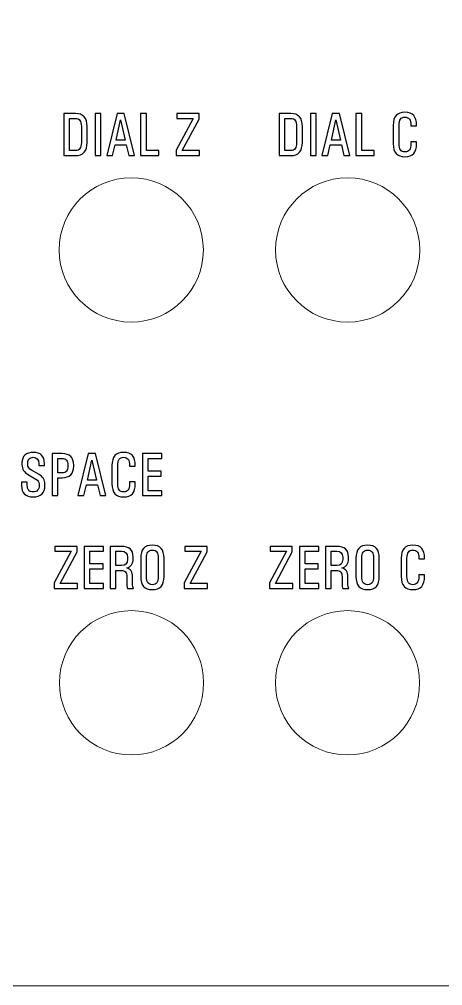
# Model space of a CAD drawing. Header units: centimetres. Extents: x -13.8 to 12.2, y -7.5 to 12.7.
# Drawn here: x 3.47 to 6.41, y -7.5 to -0.8 of the extents above; entities that cross this region are included whole.
import ezdxf

# ---------------------------------------------------------------- set-up
doc = ezdxf.new("R2010")
doc.units = ezdxf.units.CM
doc.header["$MEASUREMENT"] = 0
doc.layers.add('Layer 1', color=7, linetype='Continuous')

msp = doc.modelspace()

# ---------------------------------------------------------------- linework, layer by layer
at = {"layer": 'Layer 1', "lineweight": 9}
for centre in [(4.24867, -2.40133), (5.74981, -2.40133), (4.25032, -5.40107), (5.74892, -5.40107)]:
    msp.add_ellipse(centre, major_axis=(0, 0.5), ratio=1, dxfattribs=at)
msp.add_open_spline([(-13.50318, 7.7), (-13.50318, 7.7), (11.80318, 7.7), (11.80318, 7.7), (11.80318, 7.7), (11.99393, 7.7), (12.15, 7.54394), (12.15, 7.35318), (12.15, 7.35318), (12.15, 7.35318), (12.15, -7.15318), (12.15, -7.15318), (12.15, -7.15318), (12.15, -7.34394), (11.99393, -7.5), (11.80318, -7.5), (11.80318, -7.5), (11.80318, -7.5), (-13.50318, -7.5), (-13.50318, -7.5), (-13.50318, -7.5), (-13.69394, -7.5), (-13.85, -7.34394), (-13.85, -7.15318), (-13.85, -7.15318), (-13.85, -7.15318), (-13.85, 7.35318), (-13.85, 7.35318), (-13.85, 7.35318), (-13.85, 7.54394), (-13.69394, 7.7), (-13.50318, 7.7)], degree=3, knots=[0, 0, 0, 0, 0.1111111, 0.1111111, 0.1111111, 0.1111111, 0.2222222, 0.2222222, 0.2222222, 0.2222222, 0.3333333, 0.3333333, 0.3333333, 0.3333333, 0.4444444, 0.4444444, 0.4444444, 0.4444444, 0.5555556, 0.5555556, 0.5555556, 0.5555556, 0.6666667, 0.6666667, 0.6666667, 0.6666667, 0.7777778, 0.7777778, 0.7777778, 0.7777778, 1, 1, 1, 1], dxfattribs=at)
at = {"layer": 'Layer 1', "color": 1}
for points, knots in [([(3.86136, -1.45571), (3.88874, -1.45571), (3.90906, -1.46319), (3.92232, -1.478), (3.92232, -1.478), (3.93552, -1.49289), (3.94215, -1.51568), (3.94215, -1.54623), (3.94215, -1.54623), (3.94215, -1.54623), (3.94215, -1.65644), (3.94215, -1.65644), (3.94215, -1.65644), (3.94215, -1.68699), (3.93552, -1.70978), (3.92232, -1.72466), (3.92232, -1.72466), (3.90906, -1.73955), (3.88874, -1.74696), (3.86136, -1.74696), (3.86136, -1.74696), (3.86136, -1.74696), (3.7803, -1.74696), (3.7803, -1.74696), (3.7803, -1.74696), (3.7803, -1.74696), (3.7803, -1.45571), (3.7803, -1.45571), (3.7803, -1.45571), (3.7803, -1.45571), (3.86136, -1.45571), (3.86136, -1.45571)], [0, 0, 0, 0, 0.1111111, 0.1111111, 0.1111111, 0.1111111, 0.2222222, 0.2222222, 0.2222222, 0.2222222, 0.3333333, 0.3333333, 0.3333333, 0.3333333, 0.4444444, 0.4444444, 0.4444444, 0.4444444, 0.5555556, 0.5555556, 0.5555556, 0.5555556, 0.6666667, 0.6666667, 0.6666667, 0.6666667, 0.7777778, 0.7777778, 0.7777778, 0.7777778, 1, 1, 1, 1]), ([(3.99838, -1.74696), (3.99838, -1.74696), (3.99838, -1.45571), (3.99838, -1.45571), (3.99838, -1.45571), (3.99838, -1.45571), (4.03825, -1.45571), (4.03825, -1.45571), (4.03825, -1.45571), (4.03825, -1.45571), (4.03825, -1.74696), (4.03825, -1.74696), (4.03825, -1.74696), (4.03825, -1.74696), (3.99838, -1.74696), (3.99838, -1.74696)], [0, 0, 0, 0, 0.2, 0.2, 0.2, 0.2, 0.4, 0.4, 0.4, 0.4, 0.6, 0.6, 0.6, 0.6, 1, 1, 1, 1]), ([(4.07797, -1.74696), (4.07797, -1.74696), (4.14965, -1.45571), (4.14965, -1.45571), (4.14965, -1.45571), (4.14965, -1.45571), (4.20031, -1.45571), (4.20031, -1.45571), (4.20031, -1.45571), (4.20031, -1.45571), (4.27185, -1.74696), (4.27185, -1.74696), (4.27185, -1.74696), (4.27185, -1.74696), (4.23093, -1.74696), (4.23093, -1.74696), (4.23093, -1.74696), (4.23093, -1.74696), (4.21393, -1.67295), (4.21393, -1.67295), (4.21393, -1.67295), (4.21393, -1.67295), (4.13604, -1.67295), (4.13604, -1.67295), (4.13604, -1.67295), (4.13604, -1.67295), (4.1191, -1.74696), (4.1191, -1.74696), (4.1191, -1.74696), (4.1191, -1.74696), (4.07797, -1.74696), (4.07797, -1.74696)], [0, 0, 0, 0, 0.1111111, 0.1111111, 0.1111111, 0.1111111, 0.2222222, 0.2222222, 0.2222222, 0.2222222, 0.3333333, 0.3333333, 0.3333333, 0.3333333, 0.4444444, 0.4444444, 0.4444444, 0.4444444, 0.5555556, 0.5555556, 0.5555556, 0.5555556, 0.6666667, 0.6666667, 0.6666667, 0.6666667, 0.7777778, 0.7777778, 0.7777778, 0.7777778, 1, 1, 1, 1]), ([(4.31377, -1.74696), (4.31377, -1.74696), (4.31377, -1.45571), (4.31377, -1.45571), (4.31377, -1.45571), (4.31377, -1.45571), (4.3537, -1.45571), (4.3537, -1.45571), (4.3537, -1.45571), (4.3537, -1.45571), (4.3537, -1.71309), (4.3537, -1.71309), (4.3537, -1.71309), (4.3537, -1.71309), (4.44091, -1.71309), (4.44091, -1.71309), (4.44091, -1.71309), (4.44091, -1.71309), (4.44091, -1.74696), (4.44091, -1.74696), (4.44091, -1.74696), (4.44091, -1.74696), (4.31377, -1.74696), (4.31377, -1.74696)], [0, 0, 0, 0, 0.1428571, 0.1428571, 0.1428571, 0.1428571, 0.2857143, 0.2857143, 0.2857143, 0.2857143, 0.4285714, 0.4285714, 0.4285714, 0.4285714, 0.5714286, 0.5714286, 0.5714286, 0.5714286, 0.7142857, 0.7142857, 0.7142857, 0.7142857, 1, 1, 1, 1]), ([(4.56078, -1.74696), (4.56078, -1.74696), (4.56078, -1.70893), (4.56078, -1.70893), (4.56078, -1.70893), (4.56078, -1.70893), (4.67762, -1.48965), (4.67762, -1.48965), (4.67762, -1.48965), (4.67762, -1.48965), (4.56495, -1.48965), (4.56495, -1.48965), (4.56495, -1.48965), (4.56495, -1.48965), (4.56495, -1.45571), (4.56495, -1.45571), (4.56495, -1.45571), (4.56495, -1.45571), (4.71876, -1.45571), (4.71876, -1.45571), (4.71876, -1.45571), (4.71876, -1.45571), (4.71876, -1.49374), (4.71876, -1.49374), (4.71876, -1.49374), (4.71876, -1.49374), (4.60192, -1.71309), (4.60192, -1.71309), (4.60192, -1.71309), (4.60192, -1.71309), (4.72285, -1.71309), (4.72285, -1.71309), (4.72285, -1.71309), (4.72285, -1.71309), (4.72285, -1.74696), (4.72285, -1.74696), (4.72285, -1.74696), (4.72285, -1.74696), (4.56078, -1.74696), (4.56078, -1.74696)], [0, 0, 0, 0, 0.0909091, 0.0909091, 0.0909091, 0.0909091, 0.1818182, 0.1818182, 0.1818182, 0.1818182, 0.2727273, 0.2727273, 0.2727273, 0.2727273, 0.3636364, 0.3636364, 0.3636364, 0.3636364, 0.4545455, 0.4545455, 0.4545455, 0.4545455, 0.5454545, 0.5454545, 0.5454545, 0.5454545, 0.6363636, 0.6363636, 0.6363636, 0.6363636, 0.7272727, 0.7272727, 0.7272727, 0.7272727, 0.8181818, 0.8181818, 0.8181818, 0.8181818, 1, 1, 1, 1]), ([(5.35463, -1.45571), (5.38201, -1.45571), (5.40233, -1.46319), (5.41559, -1.478), (5.41559, -1.478), (5.42879, -1.49289), (5.43542, -1.51568), (5.43542, -1.54623), (5.43542, -1.54623), (5.43542, -1.54623), (5.43542, -1.65644), (5.43542, -1.65644), (5.43542, -1.65644), (5.43542, -1.68699), (5.42879, -1.70978), (5.41559, -1.72466), (5.41559, -1.72466), (5.40233, -1.73955), (5.38201, -1.74696), (5.35463, -1.74696), (5.35463, -1.74696), (5.35463, -1.74696), (5.27357, -1.74696), (5.27357, -1.74696), (5.27357, -1.74696), (5.27357, -1.74696), (5.27357, -1.45571), (5.27357, -1.45571), (5.27357, -1.45571), (5.27357, -1.45571), (5.35463, -1.45571), (5.35463, -1.45571)], [0, 0, 0, 0, 0.1111111, 0.1111111, 0.1111111, 0.1111111, 0.2222222, 0.2222222, 0.2222222, 0.2222222, 0.3333333, 0.3333333, 0.3333333, 0.3333333, 0.4444444, 0.4444444, 0.4444444, 0.4444444, 0.5555556, 0.5555556, 0.5555556, 0.5555556, 0.6666667, 0.6666667, 0.6666667, 0.6666667, 0.7777778, 0.7777778, 0.7777778, 0.7777778, 1, 1, 1, 1]), ([(5.49165, -1.74696), (5.49165, -1.74696), (5.49165, -1.45571), (5.49165, -1.45571), (5.49165, -1.45571), (5.49165, -1.45571), (5.53152, -1.45571), (5.53152, -1.45571), (5.53152, -1.45571), (5.53152, -1.45571), (5.53152, -1.74696), (5.53152, -1.74696), (5.53152, -1.74696), (5.53152, -1.74696), (5.49165, -1.74696), (5.49165, -1.74696)], [0, 0, 0, 0, 0.2, 0.2, 0.2, 0.2, 0.4, 0.4, 0.4, 0.4, 0.6, 0.6, 0.6, 0.6, 1, 1, 1, 1]), ([(5.57124, -1.74696), (5.57124, -1.74696), (5.64292, -1.45571), (5.64292, -1.45571), (5.64292, -1.45571), (5.64292, -1.45571), (5.69358, -1.45571), (5.69358, -1.45571), (5.69358, -1.45571), (5.69358, -1.45571), (5.76512, -1.74696), (5.76512, -1.74696), (5.76512, -1.74696), (5.76512, -1.74696), (5.7242, -1.74696), (5.7242, -1.74696), (5.7242, -1.74696), (5.7242, -1.74696), (5.7072, -1.67295), (5.7072, -1.67295), (5.7072, -1.67295), (5.7072, -1.67295), (5.62931, -1.67295), (5.62931, -1.67295), (5.62931, -1.67295), (5.62931, -1.67295), (5.61237, -1.74696), (5.61237, -1.74696), (5.61237, -1.74696), (5.61237, -1.74696), (5.57124, -1.74696), (5.57124, -1.74696)], [0, 0, 0, 0, 0.1111111, 0.1111111, 0.1111111, 0.1111111, 0.2222222, 0.2222222, 0.2222222, 0.2222222, 0.3333333, 0.3333333, 0.3333333, 0.3333333, 0.4444444, 0.4444444, 0.4444444, 0.4444444, 0.5555556, 0.5555556, 0.5555556, 0.5555556, 0.6666667, 0.6666667, 0.6666667, 0.6666667, 0.7777778, 0.7777778, 0.7777778, 0.7777778, 1, 1, 1, 1]), ([(5.80704, -1.74696), (5.80704, -1.74696), (5.80704, -1.45571), (5.80704, -1.45571), (5.80704, -1.45571), (5.80704, -1.45571), (5.84697, -1.45571), (5.84697, -1.45571), (5.84697, -1.45571), (5.84697, -1.45571), (5.84697, -1.71309), (5.84697, -1.71309), (5.84697, -1.71309), (5.84697, -1.71309), (5.93418, -1.71309), (5.93418, -1.71309), (5.93418, -1.71309), (5.93418, -1.71309), (5.93418, -1.74696), (5.93418, -1.74696), (5.93418, -1.74696), (5.93418, -1.74696), (5.80704, -1.74696), (5.80704, -1.74696)], [0, 0, 0, 0, 0.1428571, 0.1428571, 0.1428571, 0.1428571, 0.2857143, 0.2857143, 0.2857143, 0.2857143, 0.4285714, 0.4285714, 0.4285714, 0.4285714, 0.5714286, 0.5714286, 0.5714286, 0.5714286, 0.7142857, 0.7142857, 0.7142857, 0.7142857, 1, 1, 1, 1]), ([(6.1469, -1.48111), (6.13279, -1.48111), (6.12242, -1.48577), (6.11579, -1.49501), (6.11579, -1.49501), (6.10909, -1.50425), (6.10577, -1.5185), (6.10577, -1.53776), (6.10577, -1.53776), (6.10577, -1.53776), (6.10577, -1.6649), (6.10577, -1.6649), (6.10577, -1.6649), (6.10577, -1.68417), (6.10909, -1.69849), (6.11579, -1.70766), (6.11579, -1.70766), (6.12242, -1.7169), (6.13279, -1.72156), (6.1469, -1.72156), (6.1469, -1.72156), (6.1608, -1.72156), (6.1711, -1.7169), (6.17781, -1.70766), (6.17781, -1.70766), (6.18444, -1.69849), (6.18783, -1.68417), (6.18783, -1.6649), (6.18783, -1.6649), (6.18783, -1.6649), (6.18783, -1.65206), (6.18783, -1.65206), (6.18783, -1.65206), (6.18783, -1.65206), (6.22769, -1.65206), (6.22769, -1.65206), (6.22769, -1.65206), (6.22769, -1.65206), (6.22769, -1.6649), (6.22769, -1.6649), (6.22769, -1.6649), (6.22769, -1.69545), (6.22106, -1.71824), (6.20786, -1.73313), (6.20786, -1.73313), (6.1946, -1.74802), (6.17428, -1.75543), (6.1469, -1.75543), (6.1469, -1.75543), (6.11932, -1.75543), (6.09893, -1.74802), (6.08573, -1.7332), (6.08573, -1.7332), (6.07247, -1.71839), (6.06584, -1.6956), (6.06584, -1.6649), (6.06584, -1.6649), (6.06584, -1.6649), (6.06584, -1.53776), (6.06584, -1.53776), (6.06584, -1.53776), (6.06584, -1.50707), (6.07247, -1.48428), (6.08573, -1.46947), (6.08573, -1.46947), (6.09893, -1.45465), (6.11932, -1.44724), (6.1469, -1.44724), (6.1469, -1.44724), (6.17428, -1.44724), (6.1946, -1.45465), (6.20786, -1.46954), (6.20786, -1.46954), (6.22106, -1.48442), (6.22769, -1.50721), (6.22769, -1.53776), (6.22769, -1.53776), (6.22769, -1.53776), (6.22769, -1.54193), (6.22769, -1.54193), (6.22769, -1.54193), (6.22769, -1.54193), (6.18783, -1.54193), (6.18783, -1.54193), (6.18783, -1.54193), (6.18783, -1.54193), (6.18783, -1.53776), (6.18783, -1.53776), (6.18783, -1.53776), (6.18783, -1.5185), (6.18451, -1.50425), (6.17788, -1.49501), (6.17788, -1.49501), (6.17125, -1.48577), (6.16094, -1.48111), (6.1469, -1.48111)], [0, 0, 0, 0, 0.04, 0.04, 0.04, 0.04, 0.08, 0.08, 0.08, 0.08, 0.12, 0.12, 0.12, 0.12, 0.16, 0.16, 0.16, 0.16, 0.2, 0.2, 0.2, 0.2, 0.24, 0.24, 0.24, 0.24, 0.28, 0.28, 0.28, 0.28, 0.32, 0.32, 0.32, 0.32, 0.36, 0.36, 0.36, 0.36, 0.4, 0.4, 0.4, 0.4, 0.44, 0.44, 0.44, 0.44, 0.48, 0.48, 0.48, 0.48, 0.52, 0.52, 0.52, 0.52, 0.56, 0.56, 0.56, 0.56, 0.6, 0.6, 0.6, 0.6, 0.64, 0.64, 0.64, 0.64, 0.68, 0.68, 0.68, 0.68, 0.72, 0.72, 0.72, 0.72, 0.76, 0.76, 0.76, 0.76, 0.8, 0.8, 0.8, 0.8, 0.84, 0.84, 0.84, 0.84, 0.88, 0.88, 0.88, 0.88, 0.92, 0.92, 0.92, 0.92, 1, 1, 1, 1]), ([(3.86136, -1.48965), (3.86136, -1.48965), (3.82023, -1.48965), (3.82023, -1.48965), (3.82023, -1.48965), (3.82023, -1.48965), (3.82023, -1.71309), (3.82023, -1.71309), (3.82023, -1.71309), (3.82023, -1.71309), (3.86136, -1.71309), (3.86136, -1.71309), (3.86136, -1.71309), (3.87526, -1.71309), (3.88556, -1.70844), (3.89227, -1.69919), (3.89227, -1.69919), (3.8989, -1.68995), (3.90229, -1.6757), (3.90229, -1.65644), (3.90229, -1.65644), (3.90229, -1.65644), (3.90229, -1.54623), (3.90229, -1.54623), (3.90229, -1.54623), (3.90229, -1.52697), (3.89897, -1.51272), (3.89234, -1.50347), (3.89234, -1.50347), (3.88571, -1.49423), (3.8754, -1.48965), (3.86136, -1.48965)], [0, 0, 0, 0, 0.1111111, 0.1111111, 0.1111111, 0.1111111, 0.2222222, 0.2222222, 0.2222222, 0.2222222, 0.3333333, 0.3333333, 0.3333333, 0.3333333, 0.4444444, 0.4444444, 0.4444444, 0.4444444, 0.5555556, 0.5555556, 0.5555556, 0.5555556, 0.6666667, 0.6666667, 0.6666667, 0.6666667, 0.7777778, 0.7777778, 0.7777778, 0.7777778, 1, 1, 1, 1]), ([(4.14366, -1.6395), (4.14366, -1.6395), (4.20631, -1.6395), (4.20631, -1.6395), (4.20631, -1.6395), (4.20631, -1.6395), (4.17491, -1.50016), (4.17491, -1.50016), (4.17491, -1.50016), (4.17491, -1.50016), (4.14366, -1.6395), (4.14366, -1.6395)], [0, 0, 0, 0, 0.25, 0.25, 0.25, 0.25, 0.5, 0.5, 0.5, 0.5, 1, 1, 1, 1]), ([(5.35463, -1.48965), (5.35463, -1.48965), (5.3135, -1.48965), (5.3135, -1.48965), (5.3135, -1.48965), (5.3135, -1.48965), (5.3135, -1.71309), (5.3135, -1.71309), (5.3135, -1.71309), (5.3135, -1.71309), (5.35463, -1.71309), (5.35463, -1.71309), (5.35463, -1.71309), (5.36853, -1.71309), (5.37883, -1.70844), (5.38554, -1.69919), (5.38554, -1.69919), (5.39217, -1.68995), (5.39556, -1.6757), (5.39556, -1.65644), (5.39556, -1.65644), (5.39556, -1.65644), (5.39556, -1.54623), (5.39556, -1.54623), (5.39556, -1.54623), (5.39556, -1.52697), (5.39224, -1.51272), (5.38561, -1.50347), (5.38561, -1.50347), (5.37898, -1.49423), (5.36867, -1.48965), (5.35463, -1.48965)], [0, 0, 0, 0, 0.1111111, 0.1111111, 0.1111111, 0.1111111, 0.2222222, 0.2222222, 0.2222222, 0.2222222, 0.3333333, 0.3333333, 0.3333333, 0.3333333, 0.4444444, 0.4444444, 0.4444444, 0.4444444, 0.5555556, 0.5555556, 0.5555556, 0.5555556, 0.6666667, 0.6666667, 0.6666667, 0.6666667, 0.7777778, 0.7777778, 0.7777778, 0.7777778, 1, 1, 1, 1]), ([(5.63693, -1.6395), (5.63693, -1.6395), (5.69958, -1.6395), (5.69958, -1.6395), (5.69958, -1.6395), (5.69958, -1.6395), (5.66818, -1.50016), (5.66818, -1.50016), (5.66818, -1.50016), (5.66818, -1.50016), (5.63693, -1.6395), (5.63693, -1.6395)], [0, 0, 0, 0, 0.25, 0.25, 0.25, 0.25, 0.5, 0.5, 0.5, 0.5, 1, 1, 1, 1]), ([(3.56838, -3.80434), (3.62038, -3.80434), (3.64634, -3.82981), (3.64634, -3.88082), (3.64634, -3.88082), (3.64634, -3.88082), (3.64634, -3.89613), (3.64634, -3.89613), (3.64634, -3.89613), (3.64634, -3.89613), (3.60641, -3.89613), (3.60641, -3.89613), (3.60641, -3.89613), (3.60641, -3.89613), (3.60641, -3.88082), (3.60641, -3.88082), (3.60641, -3.88082), (3.60641, -3.85246), (3.59378, -3.83821), (3.56838, -3.83821), (3.56838, -3.83821), (3.55681, -3.83821), (3.54757, -3.84167), (3.54072, -3.84858), (3.54072, -3.84858), (3.53381, -3.85549), (3.53035, -3.86481), (3.53035, -3.87666), (3.53035, -3.87666), (3.53035, -3.87666), (3.53035, -3.88802), (3.53035, -3.88802), (3.53035, -3.88802), (3.53035, -3.90432), (3.5391, -3.91744), (3.5566, -3.92753), (3.5566, -3.92753), (3.5566, -3.92753), (3.60937, -3.95752), (3.60937, -3.95752), (3.60937, -3.95752), (3.62214, -3.96478), (3.63202, -3.97403), (3.63886, -3.9851), (3.63886, -3.9851), (3.64578, -3.99618), (3.64924, -4.00846), (3.64924, -4.022), (3.64924, -4.022), (3.64924, -4.022), (3.64924, -4.03294), (3.64924, -4.03294), (3.64924, -4.03294), (3.64924, -4.086), (3.62228, -4.11253), (3.56838, -4.11253), (3.56838, -4.11253), (3.51441, -4.11253), (3.48738, -4.086), (3.48738, -4.03294), (3.48738, -4.03294), (3.48738, -4.03294), (3.48738, -4.01001), (3.48738, -4.01001), (3.48738, -4.01001), (3.48738, -4.01001), (3.52725, -4.01001), (3.52725, -4.01001), (3.52725, -4.01001), (3.52725, -4.01001), (3.52725, -4.03294), (3.52725, -4.03294), (3.52725, -4.03294), (3.52725, -4.04783), (3.53077, -4.05919), (3.53783, -4.06695), (3.53783, -4.06695), (3.54481, -4.07471), (3.55504, -4.07866), (3.56838, -4.07866), (3.56838, -4.07866), (3.58179, -4.07866), (3.59195, -4.07471), (3.59893, -4.06695), (3.59893, -4.06695), (3.60584, -4.05919), (3.60937, -4.04783), (3.60937, -4.03294), (3.60937, -4.03294), (3.60937, -4.03294), (3.60937, -4.022), (3.60937, -4.022), (3.60937, -4.022), (3.60937, -4.00825), (3.60203, -3.99717), (3.58743, -3.98891), (3.58743, -3.98891), (3.58743, -3.98891), (3.53677, -3.9602), (3.53677, -3.9602), (3.53677, -3.9602), (3.52054, -3.95096), (3.50876, -3.94065), (3.50142, -3.92915), (3.50142, -3.92915), (3.49416, -3.91772), (3.49049, -3.90404), (3.49049, -3.88802), (3.49049, -3.88802), (3.49049, -3.88802), (3.49049, -3.87666), (3.49049, -3.87666), (3.49049, -3.87666), (3.49049, -3.8538), (3.49733, -3.83602), (3.51102, -3.82332), (3.51102, -3.82332), (3.52478, -3.81069), (3.5439, -3.80434), (3.56838, -3.80434)], [0, 0, 0, 0, 0.0322581, 0.0322581, 0.0322581, 0.0322581, 0.0645161, 0.0645161, 0.0645161, 0.0645161, 0.0967742, 0.0967742, 0.0967742, 0.0967742, 0.1290323, 0.1290323, 0.1290323, 0.1290323, 0.1612903, 0.1612903, 0.1612903, 0.1612903, 0.1935484, 0.1935484, 0.1935484, 0.1935484, 0.2258065, 0.2258065, 0.2258065, 0.2258065, 0.2580645, 0.2580645, 0.2580645, 0.2580645, 0.2903226, 0.2903226, 0.2903226, 0.2903226, 0.3225806, 0.3225806, 0.3225806, 0.3225806, 0.3548387, 0.3548387, 0.3548387, 0.3548387, 0.3870968, 0.3870968, 0.3870968, 0.3870968, 0.4193548, 0.4193548, 0.4193548, 0.4193548, 0.4516129, 0.4516129, 0.4516129, 0.4516129, 0.483871, 0.483871, 0.483871, 0.483871, 0.516129, 0.516129, 0.516129, 0.516129, 0.5483871, 0.5483871, 0.5483871, 0.5483871, 0.5806452, 0.5806452, 0.5806452, 0.5806452, 0.6129032, 0.6129032, 0.6129032, 0.6129032, 0.6451613, 0.6451613, 0.6451613, 0.6451613, 0.6774194, 0.6774194, 0.6774194, 0.6774194, 0.7096774, 0.7096774, 0.7096774, 0.7096774, 0.7419355, 0.7419355, 0.7419355, 0.7419355, 0.7741935, 0.7741935, 0.7741935, 0.7741935, 0.8064516, 0.8064516, 0.8064516, 0.8064516, 0.8387097, 0.8387097, 0.8387097, 0.8387097, 0.8709677, 0.8709677, 0.8709677, 0.8709677, 0.9032258, 0.9032258, 0.9032258, 0.9032258, 0.9354839, 0.9354839, 0.9354839, 0.9354839, 1, 1, 1, 1]), ([(3.69905, -4.10406), (3.69905, -4.10406), (3.69905, -3.81281), (3.69905, -3.81281), (3.69905, -3.81281), (3.69905, -3.81281), (3.76854, -3.81281), (3.76854, -3.81281), (3.76854, -3.81281), (3.82238, -3.81281), (3.84933, -3.8392), (3.84933, -3.89197), (3.84933, -3.89197), (3.84933, -3.89197), (3.84933, -3.90044), (3.84933, -3.90044), (3.84933, -3.90044), (3.84933, -3.95321), (3.82238, -3.9796), (3.76854, -3.9796), (3.76854, -3.9796), (3.76854, -3.9796), (3.73898, -3.9796), (3.73898, -3.9796), (3.73898, -3.9796), (3.73898, -3.9796), (3.73898, -4.10406), (3.73898, -4.10406), (3.73898, -4.10406), (3.73898, -4.10406), (3.69905, -4.10406), (3.69905, -4.10406)], [0, 0, 0, 0, 0.1111111, 0.1111111, 0.1111111, 0.1111111, 0.2222222, 0.2222222, 0.2222222, 0.2222222, 0.3333333, 0.3333333, 0.3333333, 0.3333333, 0.4444444, 0.4444444, 0.4444444, 0.4444444, 0.5555556, 0.5555556, 0.5555556, 0.5555556, 0.6666667, 0.6666667, 0.6666667, 0.6666667, 0.7777778, 0.7777778, 0.7777778, 0.7777778, 1, 1, 1, 1]), ([(3.87889, -4.10406), (3.87889, -4.10406), (3.95057, -3.81281), (3.95057, -3.81281), (3.95057, -3.81281), (3.95057, -3.81281), (4.00123, -3.81281), (4.00123, -3.81281), (4.00123, -3.81281), (4.00123, -3.81281), (4.07277, -4.10406), (4.07277, -4.10406), (4.07277, -4.10406), (4.07277, -4.10406), (4.03185, -4.10406), (4.03185, -4.10406), (4.03185, -4.10406), (4.03185, -4.10406), (4.01485, -4.03005), (4.01485, -4.03005), (4.01485, -4.03005), (4.01485, -4.03005), (3.93696, -4.03005), (3.93696, -4.03005), (3.93696, -4.03005), (3.93696, -4.03005), (3.92002, -4.10406), (3.92002, -4.10406), (3.92002, -4.10406), (3.92002, -4.10406), (3.87889, -4.10406), (3.87889, -4.10406)], [0, 0, 0, 0, 0.1111111, 0.1111111, 0.1111111, 0.1111111, 0.2222222, 0.2222222, 0.2222222, 0.2222222, 0.3333333, 0.3333333, 0.3333333, 0.3333333, 0.4444444, 0.4444444, 0.4444444, 0.4444444, 0.5555556, 0.5555556, 0.5555556, 0.5555556, 0.6666667, 0.6666667, 0.6666667, 0.6666667, 0.7777778, 0.7777778, 0.7777778, 0.7777778, 1, 1, 1, 1]), ([(4.19575, -3.83821), (4.18164, -3.83821), (4.17127, -3.84287), (4.16464, -3.85211), (4.16464, -3.85211), (4.15794, -3.86135), (4.15462, -3.8756), (4.15462, -3.89486), (4.15462, -3.89486), (4.15462, -3.89486), (4.15462, -4.022), (4.15462, -4.022), (4.15462, -4.022), (4.15462, -4.04127), (4.15794, -4.05559), (4.16464, -4.06476), (4.16464, -4.06476), (4.17127, -4.074), (4.18164, -4.07866), (4.19575, -4.07866), (4.19575, -4.07866), (4.20965, -4.07866), (4.21995, -4.074), (4.22666, -4.06476), (4.22666, -4.06476), (4.23329, -4.05559), (4.23668, -4.04127), (4.23668, -4.022), (4.23668, -4.022), (4.23668, -4.022), (4.23668, -4.00916), (4.23668, -4.00916), (4.23668, -4.00916), (4.23668, -4.00916), (4.27654, -4.00916), (4.27654, -4.00916), (4.27654, -4.00916), (4.27654, -4.00916), (4.27654, -4.022), (4.27654, -4.022), (4.27654, -4.022), (4.27654, -4.05255), (4.26991, -4.07534), (4.25671, -4.09023), (4.25671, -4.09023), (4.24345, -4.10512), (4.22313, -4.11253), (4.19575, -4.11253), (4.19575, -4.11253), (4.16817, -4.11253), (4.14778, -4.10512), (4.13458, -4.0903), (4.13458, -4.0903), (4.12132, -4.07549), (4.11469, -4.0527), (4.11469, -4.022), (4.11469, -4.022), (4.11469, -4.022), (4.11469, -3.89486), (4.11469, -3.89486), (4.11469, -3.89486), (4.11469, -3.86417), (4.12132, -3.84138), (4.13458, -3.82657), (4.13458, -3.82657), (4.14778, -3.81175), (4.16817, -3.80434), (4.19575, -3.80434), (4.19575, -3.80434), (4.22313, -3.80434), (4.24345, -3.81175), (4.25671, -3.82664), (4.25671, -3.82664), (4.26991, -3.84152), (4.27654, -3.86431), (4.27654, -3.89486), (4.27654, -3.89486), (4.27654, -3.89486), (4.27654, -3.89903), (4.27654, -3.89903), (4.27654, -3.89903), (4.27654, -3.89903), (4.23668, -3.89903), (4.23668, -3.89903), (4.23668, -3.89903), (4.23668, -3.89903), (4.23668, -3.89486), (4.23668, -3.89486), (4.23668, -3.89486), (4.23668, -3.8756), (4.23336, -3.86135), (4.22673, -3.85211), (4.22673, -3.85211), (4.2201, -3.84287), (4.20979, -3.83821), (4.19575, -3.83821)], [0, 0, 0, 0, 0.04, 0.04, 0.04, 0.04, 0.08, 0.08, 0.08, 0.08, 0.12, 0.12, 0.12, 0.12, 0.16, 0.16, 0.16, 0.16, 0.2, 0.2, 0.2, 0.2, 0.24, 0.24, 0.24, 0.24, 0.28, 0.28, 0.28, 0.28, 0.32, 0.32, 0.32, 0.32, 0.36, 0.36, 0.36, 0.36, 0.4, 0.4, 0.4, 0.4, 0.44, 0.44, 0.44, 0.44, 0.48, 0.48, 0.48, 0.48, 0.52, 0.52, 0.52, 0.52, 0.56, 0.56, 0.56, 0.56, 0.6, 0.6, 0.6, 0.6, 0.64, 0.64, 0.64, 0.64, 0.68, 0.68, 0.68, 0.68, 0.72, 0.72, 0.72, 0.72, 0.76, 0.76, 0.76, 0.76, 0.8, 0.8, 0.8, 0.8, 0.84, 0.84, 0.84, 0.84, 0.88, 0.88, 0.88, 0.88, 0.92, 0.92, 0.92, 0.92, 1, 1, 1, 1]), ([(4.32636, -4.10406), (4.32636, -4.10406), (4.32636, -3.81281), (4.32636, -3.81281), (4.32636, -3.81281), (4.32636, -3.81281), (4.46112, -3.81281), (4.46112, -3.81281), (4.46112, -3.81281), (4.46112, -3.81281), (4.46112, -3.84675), (4.46112, -3.84675), (4.46112, -3.84675), (4.46112, -3.84675), (4.36629, -3.84675), (4.36629, -3.84675), (4.36629, -3.84675), (4.36629, -3.84675), (4.36629, -3.9348), (4.36629, -3.9348), (4.36629, -3.9348), (4.36629, -3.9348), (4.45681, -3.9348), (4.45681, -3.9348), (4.45681, -3.9348), (4.45681, -3.9348), (4.45681, -3.96866), (4.45681, -3.96866), (4.45681, -3.96866), (4.45681, -3.96866), (4.36629, -3.96866), (4.36629, -3.96866), (4.36629, -3.96866), (4.36629, -3.96866), (4.36629, -4.07019), (4.36629, -4.07019), (4.36629, -4.07019), (4.36629, -4.07019), (4.46112, -4.07019), (4.46112, -4.07019), (4.46112, -4.07019), (4.46112, -4.07019), (4.46112, -4.10406), (4.46112, -4.10406), (4.46112, -4.10406), (4.46112, -4.10406), (4.32636, -4.10406), (4.32636, -4.10406)], [0, 0, 0, 0, 0.0769231, 0.0769231, 0.0769231, 0.0769231, 0.1538462, 0.1538462, 0.1538462, 0.1538462, 0.2307692, 0.2307692, 0.2307692, 0.2307692, 0.3076923, 0.3076923, 0.3076923, 0.3076923, 0.3846154, 0.3846154, 0.3846154, 0.3846154, 0.4615385, 0.4615385, 0.4615385, 0.4615385, 0.5384615, 0.5384615, 0.5384615, 0.5384615, 0.6153846, 0.6153846, 0.6153846, 0.6153846, 0.6923077, 0.6923077, 0.6923077, 0.6923077, 0.7692308, 0.7692308, 0.7692308, 0.7692308, 0.8461538, 0.8461538, 0.8461538, 0.8461538, 1, 1, 1, 1]), ([(3.76854, -3.94573), (3.78258, -3.94573), (3.79288, -3.94207), (3.79952, -3.93466), (3.79952, -3.93466), (3.80615, -3.92732), (3.80946, -3.91589), (3.80946, -3.90044), (3.80946, -3.90044), (3.80946, -3.90044), (3.80946, -3.89197), (3.80946, -3.89197), (3.80946, -3.89197), (3.80946, -3.87652), (3.80615, -3.86516), (3.79952, -3.85775), (3.79952, -3.85775), (3.79288, -3.85041), (3.78258, -3.84675), (3.76854, -3.84675), (3.76854, -3.84675), (3.76854, -3.84675), (3.73898, -3.84675), (3.73898, -3.84675), (3.73898, -3.84675), (3.73898, -3.84675), (3.73898, -3.94573), (3.73898, -3.94573), (3.73898, -3.94573), (3.73898, -3.94573), (3.76854, -3.94573), (3.76854, -3.94573)], [0, 0, 0, 0, 0.1111111, 0.1111111, 0.1111111, 0.1111111, 0.2222222, 0.2222222, 0.2222222, 0.2222222, 0.3333333, 0.3333333, 0.3333333, 0.3333333, 0.4444444, 0.4444444, 0.4444444, 0.4444444, 0.5555556, 0.5555556, 0.5555556, 0.5555556, 0.6666667, 0.6666667, 0.6666667, 0.6666667, 0.7777778, 0.7777778, 0.7777778, 0.7777778, 1, 1, 1, 1]), ([(3.94458, -3.9966), (3.94458, -3.9966), (4.00723, -3.9966), (4.00723, -3.9966), (4.00723, -3.9966), (4.00723, -3.9966), (3.97583, -3.85726), (3.97583, -3.85726), (3.97583, -3.85726), (3.97583, -3.85726), (3.94458, -3.9966), (3.94458, -3.9966)], [0, 0, 0, 0, 0.25, 0.25, 0.25, 0.25, 0.5, 0.5, 0.5, 0.5, 1, 1, 1, 1]), ([(3.71446, -4.7467), (3.71446, -4.7467), (3.71446, -4.70867), (3.71446, -4.70867), (3.71446, -4.70867), (3.71446, -4.70867), (3.8313, -4.48939), (3.8313, -4.48939), (3.8313, -4.48939), (3.8313, -4.48939), (3.71863, -4.48939), (3.71863, -4.48939), (3.71863, -4.48939), (3.71863, -4.48939), (3.71863, -4.45545), (3.71863, -4.45545), (3.71863, -4.45545), (3.71863, -4.45545), (3.87244, -4.45545), (3.87244, -4.45545), (3.87244, -4.45545), (3.87244, -4.45545), (3.87244, -4.49348), (3.87244, -4.49348), (3.87244, -4.49348), (3.87244, -4.49348), (3.7556, -4.71283), (3.7556, -4.71283), (3.7556, -4.71283), (3.7556, -4.71283), (3.87653, -4.71283), (3.87653, -4.71283), (3.87653, -4.71283), (3.87653, -4.71283), (3.87653, -4.7467), (3.87653, -4.7467), (3.87653, -4.7467), (3.87653, -4.7467), (3.71446, -4.7467), (3.71446, -4.7467)], [0, 0, 0, 0, 0.0909091, 0.0909091, 0.0909091, 0.0909091, 0.1818182, 0.1818182, 0.1818182, 0.1818182, 0.2727273, 0.2727273, 0.2727273, 0.2727273, 0.3636364, 0.3636364, 0.3636364, 0.3636364, 0.4545455, 0.4545455, 0.4545455, 0.4545455, 0.5454545, 0.5454545, 0.5454545, 0.5454545, 0.6363636, 0.6363636, 0.6363636, 0.6363636, 0.7272727, 0.7272727, 0.7272727, 0.7272727, 0.8181818, 0.8181818, 0.8181818, 0.8181818, 1, 1, 1, 1]), ([(3.92218, -4.7467), (3.92218, -4.7467), (3.92218, -4.45545), (3.92218, -4.45545), (3.92218, -4.45545), (3.92218, -4.45545), (4.05694, -4.45545), (4.05694, -4.45545), (4.05694, -4.45545), (4.05694, -4.45545), (4.05694, -4.48939), (4.05694, -4.48939), (4.05694, -4.48939), (4.05694, -4.48939), (3.96211, -4.48939), (3.96211, -4.48939), (3.96211, -4.48939), (3.96211, -4.48939), (3.96211, -4.57744), (3.96211, -4.57744), (3.96211, -4.57744), (3.96211, -4.57744), (4.05263, -4.57744), (4.05263, -4.57744), (4.05263, -4.57744), (4.05263, -4.57744), (4.05263, -4.6113), (4.05263, -4.6113), (4.05263, -4.6113), (4.05263, -4.6113), (3.96211, -4.6113), (3.96211, -4.6113), (3.96211, -4.6113), (3.96211, -4.6113), (3.96211, -4.71283), (3.96211, -4.71283), (3.96211, -4.71283), (3.96211, -4.71283), (4.05694, -4.71283), (4.05694, -4.71283), (4.05694, -4.71283), (4.05694, -4.71283), (4.05694, -4.7467), (4.05694, -4.7467), (4.05694, -4.7467), (4.05694, -4.7467), (3.92218, -4.7467), (3.92218, -4.7467)], [0, 0, 0, 0, 0.0769231, 0.0769231, 0.0769231, 0.0769231, 0.1538462, 0.1538462, 0.1538462, 0.1538462, 0.2307692, 0.2307692, 0.2307692, 0.2307692, 0.3076923, 0.3076923, 0.3076923, 0.3076923, 0.3846154, 0.3846154, 0.3846154, 0.3846154, 0.4615385, 0.4615385, 0.4615385, 0.4615385, 0.5384615, 0.5384615, 0.5384615, 0.5384615, 0.6153846, 0.6153846, 0.6153846, 0.6153846, 0.6923077, 0.6923077, 0.6923077, 0.6923077, 0.7692308, 0.7692308, 0.7692308, 0.7692308, 0.8461538, 0.8461538, 0.8461538, 0.8461538, 1, 1, 1, 1]), ([(4.17667, -4.62224), (4.17667, -4.62224), (4.14238, -4.62224), (4.14238, -4.62224), (4.14238, -4.62224), (4.14238, -4.62224), (4.14238, -4.7467), (4.14238, -4.7467), (4.14238, -4.7467), (4.14238, -4.7467), (4.10245, -4.7467), (4.10245, -4.7467), (4.10245, -4.7467), (4.10245, -4.7467), (4.10245, -4.45545), (4.10245, -4.45545), (4.10245, -4.45545), (4.10245, -4.45545), (4.18083, -4.45545), (4.18083, -4.45545), (4.18083, -4.45545), (4.23481, -4.45545), (4.26183, -4.47972), (4.26183, -4.52819), (4.26183, -4.52819), (4.26183, -4.52819), (4.26183, -4.54519), (4.26183, -4.54519), (4.26183, -4.54519), (4.26183, -4.5598), (4.25788, -4.57236), (4.24998, -4.58287), (4.24998, -4.58287), (4.242, -4.59345), (4.231, -4.60093), (4.21674, -4.60531), (4.21674, -4.60531), (4.23086, -4.60848), (4.24116, -4.61504), (4.24765, -4.62506), (4.24765, -4.62506), (4.25421, -4.63501), (4.25753, -4.64905), (4.25753, -4.66711), (4.25753, -4.66711), (4.25753, -4.66711), (4.25753, -4.71756), (4.25753, -4.71756), (4.25753, -4.71756), (4.25753, -4.72222), (4.25816, -4.72765), (4.25943, -4.73379), (4.25943, -4.73379), (4.26077, -4.73993), (4.26225, -4.74423), (4.26388, -4.7467), (4.26388, -4.7467), (4.26388, -4.7467), (4.22232, -4.7467), (4.22232, -4.7467), (4.22232, -4.7467), (4.2214, -4.74437), (4.22034, -4.74021), (4.21928, -4.73421), (4.21928, -4.73421), (4.21816, -4.72821), (4.21759, -4.72363), (4.21759, -4.72045), (4.21759, -4.72045), (4.21759, -4.72045), (4.21759, -4.66507), (4.21759, -4.66507), (4.21759, -4.66507), (4.21759, -4.65004), (4.21442, -4.63917), (4.20807, -4.6324), (4.20807, -4.6324), (4.20172, -4.62563), (4.19127, -4.62224), (4.17667, -4.62224)], [0, 0, 0, 0, 0.047619, 0.047619, 0.047619, 0.047619, 0.0952381, 0.0952381, 0.0952381, 0.0952381, 0.1428571, 0.1428571, 0.1428571, 0.1428571, 0.1904762, 0.1904762, 0.1904762, 0.1904762, 0.2380952, 0.2380952, 0.2380952, 0.2380952, 0.2857143, 0.2857143, 0.2857143, 0.2857143, 0.3333333, 0.3333333, 0.3333333, 0.3333333, 0.3809524, 0.3809524, 0.3809524, 0.3809524, 0.4285714, 0.4285714, 0.4285714, 0.4285714, 0.4761905, 0.4761905, 0.4761905, 0.4761905, 0.5238095, 0.5238095, 0.5238095, 0.5238095, 0.5714286, 0.5714286, 0.5714286, 0.5714286, 0.6190476, 0.6190476, 0.6190476, 0.6190476, 0.6666667, 0.6666667, 0.6666667, 0.6666667, 0.7142857, 0.7142857, 0.7142857, 0.7142857, 0.7619048, 0.7619048, 0.7619048, 0.7619048, 0.8095238, 0.8095238, 0.8095238, 0.8095238, 0.8571429, 0.8571429, 0.8571429, 0.8571429, 0.9047619, 0.9047619, 0.9047619, 0.9047619, 1, 1, 1, 1]), ([(4.39518, -4.44698), (4.42256, -4.44698), (4.44288, -4.45439), (4.45614, -4.46928), (4.45614, -4.46928), (4.46934, -4.48416), (4.47597, -4.50695), (4.47597, -4.5375), (4.47597, -4.5375), (4.47597, -4.5375), (4.47597, -4.66464), (4.47597, -4.66464), (4.47597, -4.66464), (4.47597, -4.69519), (4.46934, -4.71798), (4.45614, -4.73287), (4.45614, -4.73287), (4.44288, -4.74776), (4.42256, -4.75517), (4.39518, -4.75517), (4.39518, -4.75517), (4.3676, -4.75517), (4.34721, -4.74776), (4.33401, -4.73294), (4.33401, -4.73294), (4.32075, -4.71813), (4.31412, -4.69534), (4.31412, -4.66464), (4.31412, -4.66464), (4.31412, -4.66464), (4.31412, -4.5375), (4.31412, -4.5375), (4.31412, -4.5375), (4.31412, -4.50681), (4.32075, -4.48402), (4.33401, -4.46921), (4.33401, -4.46921), (4.34721, -4.45439), (4.3676, -4.44698), (4.39518, -4.44698)], [0, 0, 0, 0, 0.0909091, 0.0909091, 0.0909091, 0.0909091, 0.1818182, 0.1818182, 0.1818182, 0.1818182, 0.2727273, 0.2727273, 0.2727273, 0.2727273, 0.3636364, 0.3636364, 0.3636364, 0.3636364, 0.4545455, 0.4545455, 0.4545455, 0.4545455, 0.5454545, 0.5454545, 0.5454545, 0.5454545, 0.6363636, 0.6363636, 0.6363636, 0.6363636, 0.7272727, 0.7272727, 0.7272727, 0.7272727, 0.8181818, 0.8181818, 0.8181818, 0.8181818, 1, 1, 1, 1]), ([(4.39518, -4.48085), (4.38107, -4.48085), (4.3707, -4.48551), (4.36407, -4.49475), (4.36407, -4.49475), (4.35737, -4.50399), (4.35405, -4.51824), (4.35405, -4.5375), (4.35405, -4.5375), (4.35405, -4.5375), (4.35405, -4.66464), (4.35405, -4.66464), (4.35405, -4.66464), (4.35405, -4.68391), (4.35737, -4.69823), (4.36407, -4.7074), (4.36407, -4.7074), (4.3707, -4.71664), (4.38107, -4.7213), (4.39518, -4.7213), (4.39518, -4.7213), (4.40908, -4.7213), (4.41938, -4.71664), (4.42609, -4.7074), (4.42609, -4.7074), (4.43272, -4.69823), (4.43611, -4.68391), (4.43611, -4.66464), (4.43611, -4.66464), (4.43611, -4.66464), (4.43611, -4.5375), (4.43611, -4.5375), (4.43611, -4.5375), (4.43611, -4.51824), (4.43279, -4.50399), (4.42616, -4.49475), (4.42616, -4.49475), (4.41953, -4.48551), (4.40922, -4.48085), (4.39518, -4.48085)], [0, 0, 0, 0, 0.0909091, 0.0909091, 0.0909091, 0.0909091, 0.1818182, 0.1818182, 0.1818182, 0.1818182, 0.2727273, 0.2727273, 0.2727273, 0.2727273, 0.3636364, 0.3636364, 0.3636364, 0.3636364, 0.4545455, 0.4545455, 0.4545455, 0.4545455, 0.5454545, 0.5454545, 0.5454545, 0.5454545, 0.6363636, 0.6363636, 0.6363636, 0.6363636, 0.7272727, 0.7272727, 0.7272727, 0.7272727, 0.8181818, 0.8181818, 0.8181818, 0.8181818, 1, 1, 1, 1]), ([(4.61609, -4.7467), (4.61609, -4.7467), (4.61609, -4.70867), (4.61609, -4.70867), (4.61609, -4.70867), (4.61609, -4.70867), (4.73293, -4.48939), (4.73293, -4.48939), (4.73293, -4.48939), (4.73293, -4.48939), (4.62026, -4.48939), (4.62026, -4.48939), (4.62026, -4.48939), (4.62026, -4.48939), (4.62026, -4.45545), (4.62026, -4.45545), (4.62026, -4.45545), (4.62026, -4.45545), (4.77407, -4.45545), (4.77407, -4.45545), (4.77407, -4.45545), (4.77407, -4.45545), (4.77407, -4.49348), (4.77407, -4.49348), (4.77407, -4.49348), (4.77407, -4.49348), (4.65723, -4.71283), (4.65723, -4.71283), (4.65723, -4.71283), (4.65723, -4.71283), (4.77816, -4.71283), (4.77816, -4.71283), (4.77816, -4.71283), (4.77816, -4.71283), (4.77816, -4.7467), (4.77816, -4.7467), (4.77816, -4.7467), (4.77816, -4.7467), (4.61609, -4.7467), (4.61609, -4.7467)], [0, 0, 0, 0, 0.0909091, 0.0909091, 0.0909091, 0.0909091, 0.1818182, 0.1818182, 0.1818182, 0.1818182, 0.2727273, 0.2727273, 0.2727273, 0.2727273, 0.3636364, 0.3636364, 0.3636364, 0.3636364, 0.4545455, 0.4545455, 0.4545455, 0.4545455, 0.5454545, 0.5454545, 0.5454545, 0.5454545, 0.6363636, 0.6363636, 0.6363636, 0.6363636, 0.7272727, 0.7272727, 0.7272727, 0.7272727, 0.8181818, 0.8181818, 0.8181818, 0.8181818, 1, 1, 1, 1]), ([(5.20773, -4.7467), (5.20773, -4.7467), (5.20773, -4.70867), (5.20773, -4.70867), (5.20773, -4.70867), (5.20773, -4.70867), (5.32457, -4.48939), (5.32457, -4.48939), (5.32457, -4.48939), (5.32457, -4.48939), (5.2119, -4.48939), (5.2119, -4.48939), (5.2119, -4.48939), (5.2119, -4.48939), (5.2119, -4.45545), (5.2119, -4.45545), (5.2119, -4.45545), (5.2119, -4.45545), (5.36571, -4.45545), (5.36571, -4.45545), (5.36571, -4.45545), (5.36571, -4.45545), (5.36571, -4.49348), (5.36571, -4.49348), (5.36571, -4.49348), (5.36571, -4.49348), (5.24887, -4.71283), (5.24887, -4.71283), (5.24887, -4.71283), (5.24887, -4.71283), (5.3698, -4.71283), (5.3698, -4.71283), (5.3698, -4.71283), (5.3698, -4.71283), (5.3698, -4.7467), (5.3698, -4.7467), (5.3698, -4.7467), (5.3698, -4.7467), (5.20773, -4.7467), (5.20773, -4.7467)], [0, 0, 0, 0, 0.0909091, 0.0909091, 0.0909091, 0.0909091, 0.1818182, 0.1818182, 0.1818182, 0.1818182, 0.2727273, 0.2727273, 0.2727273, 0.2727273, 0.3636364, 0.3636364, 0.3636364, 0.3636364, 0.4545455, 0.4545455, 0.4545455, 0.4545455, 0.5454545, 0.5454545, 0.5454545, 0.5454545, 0.6363636, 0.6363636, 0.6363636, 0.6363636, 0.7272727, 0.7272727, 0.7272727, 0.7272727, 0.8181818, 0.8181818, 0.8181818, 0.8181818, 1, 1, 1, 1]), ([(5.41545, -4.7467), (5.41545, -4.7467), (5.41545, -4.45545), (5.41545, -4.45545), (5.41545, -4.45545), (5.41545, -4.45545), (5.55021, -4.45545), (5.55021, -4.45545), (5.55021, -4.45545), (5.55021, -4.45545), (5.55021, -4.48939), (5.55021, -4.48939), (5.55021, -4.48939), (5.55021, -4.48939), (5.45538, -4.48939), (5.45538, -4.48939), (5.45538, -4.48939), (5.45538, -4.48939), (5.45538, -4.57744), (5.45538, -4.57744), (5.45538, -4.57744), (5.45538, -4.57744), (5.5459, -4.57744), (5.5459, -4.57744), (5.5459, -4.57744), (5.5459, -4.57744), (5.5459, -4.6113), (5.5459, -4.6113), (5.5459, -4.6113), (5.5459, -4.6113), (5.45538, -4.6113), (5.45538, -4.6113), (5.45538, -4.6113), (5.45538, -4.6113), (5.45538, -4.71283), (5.45538, -4.71283), (5.45538, -4.71283), (5.45538, -4.71283), (5.55021, -4.71283), (5.55021, -4.71283), (5.55021, -4.71283), (5.55021, -4.71283), (5.55021, -4.7467), (5.55021, -4.7467), (5.55021, -4.7467), (5.55021, -4.7467), (5.41545, -4.7467), (5.41545, -4.7467)], [0, 0, 0, 0, 0.0769231, 0.0769231, 0.0769231, 0.0769231, 0.1538462, 0.1538462, 0.1538462, 0.1538462, 0.2307692, 0.2307692, 0.2307692, 0.2307692, 0.3076923, 0.3076923, 0.3076923, 0.3076923, 0.3846154, 0.3846154, 0.3846154, 0.3846154, 0.4615385, 0.4615385, 0.4615385, 0.4615385, 0.5384615, 0.5384615, 0.5384615, 0.5384615, 0.6153846, 0.6153846, 0.6153846, 0.6153846, 0.6923077, 0.6923077, 0.6923077, 0.6923077, 0.7692308, 0.7692308, 0.7692308, 0.7692308, 0.8461538, 0.8461538, 0.8461538, 0.8461538, 1, 1, 1, 1]), ([(5.66994, -4.62224), (5.66994, -4.62224), (5.63565, -4.62224), (5.63565, -4.62224), (5.63565, -4.62224), (5.63565, -4.62224), (5.63565, -4.7467), (5.63565, -4.7467), (5.63565, -4.7467), (5.63565, -4.7467), (5.59572, -4.7467), (5.59572, -4.7467), (5.59572, -4.7467), (5.59572, -4.7467), (5.59572, -4.45545), (5.59572, -4.45545), (5.59572, -4.45545), (5.59572, -4.45545), (5.6741, -4.45545), (5.6741, -4.45545), (5.6741, -4.45545), (5.72808, -4.45545), (5.7551, -4.47972), (5.7551, -4.52819), (5.7551, -4.52819), (5.7551, -4.52819), (5.7551, -4.54519), (5.7551, -4.54519), (5.7551, -4.54519), (5.7551, -4.5598), (5.75115, -4.57236), (5.74325, -4.58287), (5.74325, -4.58287), (5.73527, -4.59345), (5.72427, -4.60093), (5.71001, -4.60531), (5.71001, -4.60531), (5.72413, -4.60848), (5.73443, -4.61504), (5.74092, -4.62506), (5.74092, -4.62506), (5.74748, -4.63501), (5.7508, -4.64905), (5.7508, -4.66711), (5.7508, -4.66711), (5.7508, -4.66711), (5.7508, -4.71756), (5.7508, -4.71756), (5.7508, -4.71756), (5.7508, -4.72222), (5.75143, -4.72765), (5.7527, -4.73379), (5.7527, -4.73379), (5.75404, -4.73993), (5.75552, -4.74423), (5.75715, -4.7467), (5.75715, -4.7467), (5.75715, -4.7467), (5.71559, -4.7467), (5.71559, -4.7467), (5.71559, -4.7467), (5.71467, -4.74437), (5.71361, -4.74021), (5.71255, -4.73421), (5.71255, -4.73421), (5.71143, -4.72821), (5.71086, -4.72363), (5.71086, -4.72045), (5.71086, -4.72045), (5.71086, -4.72045), (5.71086, -4.66507), (5.71086, -4.66507), (5.71086, -4.66507), (5.71086, -4.65004), (5.70769, -4.63917), (5.70134, -4.6324), (5.70134, -4.6324), (5.69499, -4.62563), (5.68454, -4.62224), (5.66994, -4.62224)], [0, 0, 0, 0, 0.047619, 0.047619, 0.047619, 0.047619, 0.0952381, 0.0952381, 0.0952381, 0.0952381, 0.1428571, 0.1428571, 0.1428571, 0.1428571, 0.1904762, 0.1904762, 0.1904762, 0.1904762, 0.2380952, 0.2380952, 0.2380952, 0.2380952, 0.2857143, 0.2857143, 0.2857143, 0.2857143, 0.3333333, 0.3333333, 0.3333333, 0.3333333, 0.3809524, 0.3809524, 0.3809524, 0.3809524, 0.4285714, 0.4285714, 0.4285714, 0.4285714, 0.4761905, 0.4761905, 0.4761905, 0.4761905, 0.5238095, 0.5238095, 0.5238095, 0.5238095, 0.5714286, 0.5714286, 0.5714286, 0.5714286, 0.6190476, 0.6190476, 0.6190476, 0.6190476, 0.6666667, 0.6666667, 0.6666667, 0.6666667, 0.7142857, 0.7142857, 0.7142857, 0.7142857, 0.7619048, 0.7619048, 0.7619048, 0.7619048, 0.8095238, 0.8095238, 0.8095238, 0.8095238, 0.8571429, 0.8571429, 0.8571429, 0.8571429, 0.9047619, 0.9047619, 0.9047619, 0.9047619, 1, 1, 1, 1]), ([(5.88845, -4.44698), (5.91583, -4.44698), (5.93615, -4.45439), (5.94941, -4.46928), (5.94941, -4.46928), (5.96261, -4.48416), (5.96924, -4.50695), (5.96924, -4.5375), (5.96924, -4.5375), (5.96924, -4.5375), (5.96924, -4.66464), (5.96924, -4.66464), (5.96924, -4.66464), (5.96924, -4.69519), (5.96261, -4.71798), (5.94941, -4.73287), (5.94941, -4.73287), (5.93615, -4.74776), (5.91583, -4.75517), (5.88845, -4.75517), (5.88845, -4.75517), (5.86087, -4.75517), (5.84048, -4.74776), (5.82728, -4.73294), (5.82728, -4.73294), (5.81402, -4.71813), (5.80739, -4.69534), (5.80739, -4.66464), (5.80739, -4.66464), (5.80739, -4.66464), (5.80739, -4.5375), (5.80739, -4.5375), (5.80739, -4.5375), (5.80739, -4.50681), (5.81402, -4.48402), (5.82728, -4.46921), (5.82728, -4.46921), (5.84048, -4.45439), (5.86087, -4.44698), (5.88845, -4.44698)], [0, 0, 0, 0, 0.0909091, 0.0909091, 0.0909091, 0.0909091, 0.1818182, 0.1818182, 0.1818182, 0.1818182, 0.2727273, 0.2727273, 0.2727273, 0.2727273, 0.3636364, 0.3636364, 0.3636364, 0.3636364, 0.4545455, 0.4545455, 0.4545455, 0.4545455, 0.5454545, 0.5454545, 0.5454545, 0.5454545, 0.6363636, 0.6363636, 0.6363636, 0.6363636, 0.7272727, 0.7272727, 0.7272727, 0.7272727, 0.8181818, 0.8181818, 0.8181818, 0.8181818, 1, 1, 1, 1]), ([(5.88845, -4.48085), (5.87434, -4.48085), (5.86397, -4.48551), (5.85734, -4.49475), (5.85734, -4.49475), (5.85064, -4.50399), (5.84732, -4.51824), (5.84732, -4.5375), (5.84732, -4.5375), (5.84732, -4.5375), (5.84732, -4.66464), (5.84732, -4.66464), (5.84732, -4.66464), (5.84732, -4.68391), (5.85064, -4.69823), (5.85734, -4.7074), (5.85734, -4.7074), (5.86397, -4.71664), (5.87434, -4.7213), (5.88845, -4.7213), (5.88845, -4.7213), (5.90235, -4.7213), (5.91265, -4.71664), (5.91936, -4.7074), (5.91936, -4.7074), (5.92599, -4.69823), (5.92938, -4.68391), (5.92938, -4.66464), (5.92938, -4.66464), (5.92938, -4.66464), (5.92938, -4.5375), (5.92938, -4.5375), (5.92938, -4.5375), (5.92938, -4.51824), (5.92606, -4.50399), (5.91943, -4.49475), (5.91943, -4.49475), (5.9128, -4.48551), (5.90249, -4.48085), (5.88845, -4.48085)], [0, 0, 0, 0, 0.0909091, 0.0909091, 0.0909091, 0.0909091, 0.1818182, 0.1818182, 0.1818182, 0.1818182, 0.2727273, 0.2727273, 0.2727273, 0.2727273, 0.3636364, 0.3636364, 0.3636364, 0.3636364, 0.4545455, 0.4545455, 0.4545455, 0.4545455, 0.5454545, 0.5454545, 0.5454545, 0.5454545, 0.6363636, 0.6363636, 0.6363636, 0.6363636, 0.7272727, 0.7272727, 0.7272727, 0.7272727, 0.8181818, 0.8181818, 0.8181818, 0.8181818, 1, 1, 1, 1]), ([(6.20221, -4.48085), (6.1881, -4.48085), (6.17773, -4.48551), (6.1711, -4.49475), (6.1711, -4.49475), (6.1644, -4.50399), (6.16108, -4.51824), (6.16108, -4.5375), (6.16108, -4.5375), (6.16108, -4.5375), (6.16108, -4.66464), (6.16108, -4.66464), (6.16108, -4.66464), (6.16108, -4.68391), (6.1644, -4.69823), (6.1711, -4.7074), (6.1711, -4.7074), (6.17773, -4.71664), (6.1881, -4.7213), (6.20221, -4.7213), (6.20221, -4.7213), (6.21611, -4.7213), (6.22641, -4.71664), (6.23312, -4.7074), (6.23312, -4.7074), (6.23975, -4.69823), (6.24314, -4.68391), (6.24314, -4.66464), (6.24314, -4.66464), (6.24314, -4.66464), (6.24314, -4.6518), (6.24314, -4.6518), (6.24314, -4.6518), (6.24314, -4.6518), (6.283, -4.6518), (6.283, -4.6518), (6.283, -4.6518), (6.283, -4.6518), (6.283, -4.66464), (6.283, -4.66464), (6.283, -4.66464), (6.283, -4.69519), (6.27637, -4.71798), (6.26317, -4.73287), (6.26317, -4.73287), (6.24991, -4.74776), (6.22959, -4.75517), (6.20221, -4.75517), (6.20221, -4.75517), (6.17463, -4.75517), (6.15424, -4.74776), (6.14104, -4.73294), (6.14104, -4.73294), (6.12778, -4.71813), (6.12115, -4.69534), (6.12115, -4.66464), (6.12115, -4.66464), (6.12115, -4.66464), (6.12115, -4.5375), (6.12115, -4.5375), (6.12115, -4.5375), (6.12115, -4.50681), (6.12778, -4.48402), (6.14104, -4.46921), (6.14104, -4.46921), (6.15424, -4.45439), (6.17463, -4.44698), (6.20221, -4.44698), (6.20221, -4.44698), (6.22959, -4.44698), (6.24991, -4.45439), (6.26317, -4.46928), (6.26317, -4.46928), (6.27637, -4.48416), (6.283, -4.50695), (6.283, -4.5375), (6.283, -4.5375), (6.283, -4.5375), (6.283, -4.54167), (6.283, -4.54167), (6.283, -4.54167), (6.283, -4.54167), (6.24314, -4.54167), (6.24314, -4.54167), (6.24314, -4.54167), (6.24314, -4.54167), (6.24314, -4.5375), (6.24314, -4.5375), (6.24314, -4.5375), (6.24314, -4.51824), (6.23982, -4.50399), (6.23319, -4.49475), (6.23319, -4.49475), (6.22656, -4.48551), (6.21625, -4.48085), (6.20221, -4.48085)], [0, 0, 0, 0, 0.04, 0.04, 0.04, 0.04, 0.08, 0.08, 0.08, 0.08, 0.12, 0.12, 0.12, 0.12, 0.16, 0.16, 0.16, 0.16, 0.2, 0.2, 0.2, 0.2, 0.24, 0.24, 0.24, 0.24, 0.28, 0.28, 0.28, 0.28, 0.32, 0.32, 0.32, 0.32, 0.36, 0.36, 0.36, 0.36, 0.4, 0.4, 0.4, 0.4, 0.44, 0.44, 0.44, 0.44, 0.48, 0.48, 0.48, 0.48, 0.52, 0.52, 0.52, 0.52, 0.56, 0.56, 0.56, 0.56, 0.6, 0.6, 0.6, 0.6, 0.64, 0.64, 0.64, 0.64, 0.68, 0.68, 0.68, 0.68, 0.72, 0.72, 0.72, 0.72, 0.76, 0.76, 0.76, 0.76, 0.8, 0.8, 0.8, 0.8, 0.84, 0.84, 0.84, 0.84, 0.88, 0.88, 0.88, 0.88, 0.92, 0.92, 0.92, 0.92, 1, 1, 1, 1]), ([(4.18083, -4.48939), (4.18083, -4.48939), (4.14238, -4.48939), (4.14238, -4.48939), (4.14238, -4.48939), (4.14238, -4.48939), (4.14238, -4.58837), (4.14238, -4.58837), (4.14238, -4.58837), (4.14238, -4.58837), (4.18083, -4.58837), (4.18083, -4.58837), (4.18083, -4.58837), (4.20821, -4.58837), (4.22197, -4.57462), (4.22197, -4.54724), (4.22197, -4.54724), (4.22197, -4.54724), (4.22197, -4.53031), (4.22197, -4.53031), (4.22197, -4.53031), (4.22197, -4.503), (4.20821, -4.48939), (4.18083, -4.48939)], [0, 0, 0, 0, 0.1428571, 0.1428571, 0.1428571, 0.1428571, 0.2857143, 0.2857143, 0.2857143, 0.2857143, 0.4285714, 0.4285714, 0.4285714, 0.4285714, 0.5714286, 0.5714286, 0.5714286, 0.5714286, 0.7142857, 0.7142857, 0.7142857, 0.7142857, 1, 1, 1, 1]), ([(5.6741, -4.48939), (5.6741, -4.48939), (5.63565, -4.48939), (5.63565, -4.48939), (5.63565, -4.48939), (5.63565, -4.48939), (5.63565, -4.58837), (5.63565, -4.58837), (5.63565, -4.58837), (5.63565, -4.58837), (5.6741, -4.58837), (5.6741, -4.58837), (5.6741, -4.58837), (5.70148, -4.58837), (5.71524, -4.57462), (5.71524, -4.54724), (5.71524, -4.54724), (5.71524, -4.54724), (5.71524, -4.53031), (5.71524, -4.53031), (5.71524, -4.53031), (5.71524, -4.503), (5.70148, -4.48939), (5.6741, -4.48939)], [0, 0, 0, 0, 0.1428571, 0.1428571, 0.1428571, 0.1428571, 0.2857143, 0.2857143, 0.2857143, 0.2857143, 0.4285714, 0.4285714, 0.4285714, 0.4285714, 0.5714286, 0.5714286, 0.5714286, 0.5714286, 0.7142857, 0.7142857, 0.7142857, 0.7142857, 1, 1, 1, 1])]:
    msp.add_open_spline(points, degree=3, knots=knots, dxfattribs=at)

doc.saveas('drawing.dxf')
